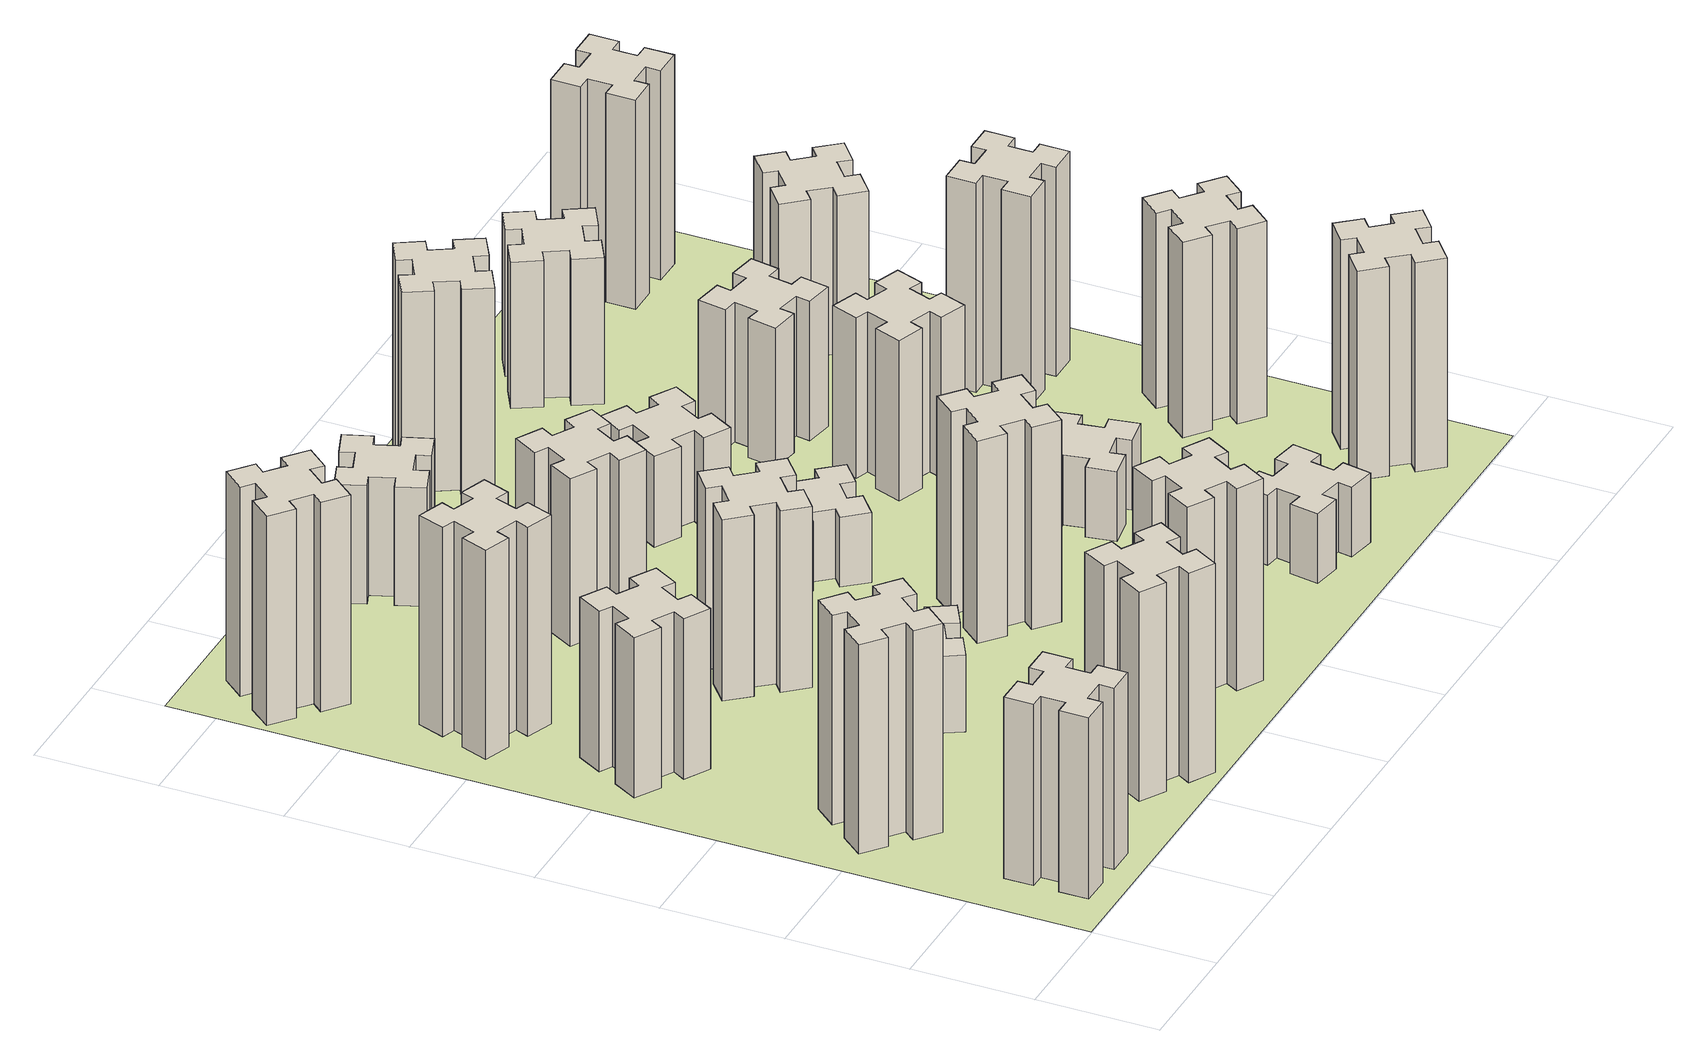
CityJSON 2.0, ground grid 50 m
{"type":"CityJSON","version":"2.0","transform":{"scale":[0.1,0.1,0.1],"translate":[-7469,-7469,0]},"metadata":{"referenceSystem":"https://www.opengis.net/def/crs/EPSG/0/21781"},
"CityObjects":{
"building1":{"type":"Building","attributes":{"class":"1000","function":"1000","usage":"1000","yearOfConstruction":2016,"roofType":"1000","measuredHeight":78,"storeysAboveGround":30,"storeysBelowGround":0},"geometry":[{"type":"Solid","lod":"1","boundaries":[[[[0,1,2,3,4,5,6,7,8,9,10,11,12,13,14,15,16,17,18,19]],[[17,16,20,21]],[[16,15,22,20]],[[15,14,23,22]],[[14,13,24,23]],[[13,12,25,24]],[[12,11,26,25]],[[11,10,27,26]],[[10,9,28,27]],[[9,8,29,28]],[[8,7,30,29]],[[7,6,31,30]],[[6,5,32,31]],[[5,4,33,32]],[[4,3,34,33]],[[3,2,35,34]],[[2,1,36,35]],[[1,0,37,36]],[[0,19,38,37]],[[19,18,39,38]],[[18,17,21,39]],[[24,25,26,27,28,29,30,31,32,33,34,35,36,37,38,39,21,20,22,23]]]]}]},
"building2":{"type":"Building","attributes":{"class":"1000","function":"1000","usage":"1000","yearOfConstruction":2016,"roofType":"1000","measuredHeight":90,"storeysAboveGround":30,"storeysBelowGround":0},"geometry":[{"type":"Solid","lod":"1","boundaries":[[[[40,41,42,43,44,45,46,47,48,49,50,51,52,53,54,55,56,57,58,59]],[[57,56,60,61]],[[56,55,62,60]],[[55,54,63,62]],[[54,53,64,63]],[[53,52,65,64]],[[52,51,66,65]],[[51,50,67,66]],[[50,49,68,67]],[[49,48,69,68]],[[48,47,70,69]],[[47,46,71,70]],[[46,45,72,71]],[[45,44,73,72]],[[44,43,74,73]],[[43,42,75,74]],[[42,41,76,75]],[[41,40,77,76]],[[40,59,78,77]],[[59,58,79,78]],[[58,57,61,79]],[[64,65,66,67,68,69,70,71,72,73,74,75,76,77,78,79,61,60,62,63]]]]}]},
"building3":{"type":"Building","attributes":{"class":"1000","function":"1000","usage":"1000","yearOfConstruction":2016,"roofType":"1000","measuredHeight":69,"storeysAboveGround":30,"storeysBelowGround":0},"geometry":[{"type":"Solid","lod":"1","boundaries":[[[[80,81,82,83,84,85,86,87,88,89,90,91,92,93,94,95,96,97,98,99]],[[97,96,100,101]],[[96,95,102,100]],[[95,94,103,102]],[[94,93,104,103]],[[93,92,105,104]],[[92,91,106,105]],[[91,90,107,106]],[[90,89,108,107]],[[89,88,109,108]],[[88,87,110,109]],[[87,86,111,110]],[[86,85,112,111]],[[85,84,113,112]],[[84,83,114,113]],[[83,82,115,114]],[[82,81,116,115]],[[81,80,117,116]],[[80,99,118,117]],[[99,98,119,118]],[[98,97,101,119]],[[104,105,106,107,108,109,110,111,112,113,114,115,116,117,118,119,101,100,102,103]]]]}]},
"building4":{"type":"Building","attributes":{"class":"1000","function":"1000","usage":"1000","yearOfConstruction":2016,"roofType":"1000","measuredHeight":90,"storeysAboveGround":30,"storeysBelowGround":0},"geometry":[{"type":"Solid","lod":"1","boundaries":[[[[120,121,122,123,124,125,126,127,128,129,130,131,132,133,134,135,136,137,138,139]],[[137,136,140,141]],[[136,135,142,140]],[[135,134,143,142]],[[134,133,144,143]],[[133,132,145,144]],[[132,131,146,145]],[[131,130,147,146]],[[130,129,148,147]],[[129,128,149,148]],[[128,127,150,149]],[[127,126,151,150]],[[126,125,152,151]],[[125,124,153,152]],[[124,123,154,153]],[[123,122,155,154]],[[122,121,156,155]],[[121,120,157,156]],[[120,139,158,157]],[[139,138,159,158]],[[138,137,141,159]],[[144,145,146,147,148,149,150,151,152,153,154,155,156,157,158,159,141,140,142,143]]]]}]},
"building5":{"type":"Building","attributes":{"class":"1000","function":"1000","usage":"1000","yearOfConstruction":2016,"roofType":"1000","measuredHeight":90,"storeysAboveGround":30,"storeysBelowGround":0},"geometry":[{"type":"Solid","lod":"1","boundaries":[[[[160,161,162,163,164,165,166,167,168,169,170,171,172,173,174,175,176,177,178,179]],[[177,176,180,181]],[[176,175,182,180]],[[175,174,183,182]],[[174,173,184,183]],[[173,172,185,184]],[[172,171,186,185]],[[171,170,187,186]],[[170,169,188,187]],[[169,168,189,188]],[[168,167,190,189]],[[167,166,191,190]],[[166,165,192,191]],[[165,164,193,192]],[[164,163,194,193]],[[163,162,195,194]],[[162,161,196,195]],[[161,160,197,196]],[[160,179,198,197]],[[179,178,199,198]],[[178,177,181,199]],[[184,185,186,187,188,189,190,191,192,193,194,195,196,197,198,199,181,180,182,183]]]]}]},
"building6":{"type":"Building","attributes":{"class":"1000","function":"1000","usage":"1000","yearOfConstruction":2016,"roofType":"1000","measuredHeight":90,"storeysAboveGround":30,"storeysBelowGround":0},"geometry":[{"type":"Solid","lod":"1","boundaries":[[[[200,201,202,203,204,205,206,207,208,209,210,211,212,213,214,215,216,217,218,219]],[[217,216,220,221]],[[216,215,222,220]],[[215,214,223,222]],[[214,213,224,223]],[[213,212,225,224]],[[212,211,226,225]],[[211,210,227,226]],[[210,209,228,227]],[[209,208,229,228]],[[208,207,230,229]],[[207,206,231,230]],[[206,205,232,231]],[[205,204,233,232]],[[204,203,234,233]],[[203,202,235,234]],[[202,201,236,235]],[[201,200,237,236]],[[200,219,238,237]],[[219,218,239,238]],[[218,217,221,239]],[[224,225,226,227,228,229,230,231,232,233,234,235,236,237,238,239,221,220,222,223]]]]}]},
"building7":{"type":"Building","attributes":{"class":"1000","function":"1000","usage":"1000","yearOfConstruction":2016,"roofType":"1000","measuredHeight":33,"storeysAboveGround":30,"storeysBelowGround":0},"geometry":[{"type":"Solid","lod":"1","boundaries":[[[[240,241,242,243,244,245,246,247,248,249,250,251,252,253,254,255,256,257,258,259]],[[257,256,260,261]],[[256,255,262,260]],[[255,254,263,262]],[[254,253,264,263]],[[253,252,265,264]],[[252,251,266,265]],[[251,250,267,266]],[[250,249,268,267]],[[249,248,269,268]],[[248,247,270,269]],[[247,246,271,270]],[[246,245,272,271]],[[245,244,273,272]],[[244,243,274,273]],[[243,242,275,274]],[[242,241,276,275]],[[241,240,277,276]],[[240,259,278,277]],[[259,258,279,278]],[[258,257,261,279]],[[264,265,266,267,268,269,270,271,272,273,274,275,276,277,278,279,261,260,262,263]]]]}]},
"building8":{"type":"Building","attributes":{"class":"1000","function":"1000","usage":"1000","yearOfConstruction":2016,"roofType":"1000","measuredHeight":78,"storeysAboveGround":30,"storeysBelowGround":0},"geometry":[{"type":"Solid","lod":"1","boundaries":[[[[280,281,282,283,284,285,286,287,288,289,290,291,292,293,294,295,296,297,298,299]],[[297,296,300,301]],[[296,295,302,300]],[[295,294,303,302]],[[294,293,304,303]],[[293,292,305,304]],[[292,291,306,305]],[[291,290,307,306]],[[290,289,308,307]],[[289,288,309,308]],[[288,287,310,309]],[[287,286,311,310]],[[286,285,312,311]],[[285,284,313,312]],[[284,283,314,313]],[[283,282,315,314]],[[282,281,316,315]],[[281,280,317,316]],[[280,299,318,317]],[[299,298,319,318]],[[298,297,301,319]],[[304,305,306,307,308,309,310,311,312,313,314,315,316,317,318,319,301,300,302,303]]]]}]},
"building9":{"type":"Building","attributes":{"class":"1000","function":"1000","usage":"1000","yearOfConstruction":2016,"roofType":"1000","measuredHeight":87,"storeysAboveGround":30,"storeysBelowGround":0},"geometry":[{"type":"Solid","lod":"1","boundaries":[[[[320,321,322,323,324,325,326,327,328,329,330,331,332,333,334,335,336,337,338,339]],[[337,336,340,341]],[[336,335,342,340]],[[335,334,343,342]],[[334,333,344,343]],[[333,332,345,344]],[[332,331,346,345]],[[331,330,347,346]],[[330,329,348,347]],[[329,328,349,348]],[[328,327,350,349]],[[327,326,351,350]],[[326,325,352,351]],[[325,324,353,352]],[[324,323,354,353]],[[323,322,355,354]],[[322,321,356,355]],[[321,320,357,356]],[[320,339,358,357]],[[339,338,359,358]],[[338,337,341,359]],[[344,345,346,347,348,349,350,351,352,353,354,355,356,357,358,359,341,340,342,343]]]]}]},
"building10":{"type":"Building","attributes":{"class":"1000","function":"1000","usage":"1000","yearOfConstruction":2016,"roofType":"1000","measuredHeight":72,"storeysAboveGround":30,"storeysBelowGround":0},"geometry":[{"type":"Solid","lod":"1","boundaries":[[[[360,361,362,363,364,365,366,367,368,369,370,371,372,373,374,375,376,377,378,379]],[[377,376,380,381]],[[376,375,382,380]],[[375,374,383,382]],[[374,373,384,383]],[[373,372,385,384]],[[372,371,386,385]],[[371,370,387,386]],[[370,369,388,387]],[[369,368,389,388]],[[368,367,390,389]],[[367,366,391,390]],[[366,365,392,391]],[[365,364,393,392]],[[364,363,394,393]],[[363,362,395,394]],[[362,361,396,395]],[[361,360,397,396]],[[360,379,398,397]],[[379,378,399,398]],[[378,377,381,399]],[[384,385,386,387,388,389,390,391,392,393,394,395,396,397,398,399,381,380,382,383]]]]}]},
"building11":{"type":"Building","attributes":{"class":"1000","function":"1000","usage":"1000","yearOfConstruction":2016,"roofType":"1000","measuredHeight":51,"storeysAboveGround":30,"storeysBelowGround":0},"geometry":[{"type":"Solid","lod":"1","boundaries":[[[[400,401,402,403,404,405,406,407,408,409,410,411,412,413,414,415,416,417,418,419]],[[417,416,420,421]],[[416,415,422,420]],[[415,414,423,422]],[[414,413,424,423]],[[413,412,425,424]],[[412,411,426,425]],[[411,410,427,426]],[[410,409,428,427]],[[409,408,429,428]],[[408,407,430,429]],[[407,406,431,430]],[[406,405,432,431]],[[405,404,433,432]],[[404,403,434,433]],[[403,402,435,434]],[[402,401,436,435]],[[401,400,437,436]],[[400,419,438,437]],[[419,418,439,438]],[[418,417,421,439]],[[424,425,426,427,428,429,430,431,432,433,434,435,436,437,438,439,421,420,422,423]]]]}]},
"building12":{"type":"Building","attributes":{"class":"1000","function":"1000","usage":"1000","yearOfConstruction":2016,"roofType":"1000","measuredHeight":87,"storeysAboveGround":30,"storeysBelowGround":0},"geometry":[{"type":"Solid","lod":"1","boundaries":[[[[440,441,442,443,444,445,446,447,448,449,450,451,452,453,454,455,456,457,458,459]],[[457,456,460,461]],[[456,455,462,460]],[[455,454,463,462]],[[454,453,464,463]],[[453,452,465,464]],[[452,451,466,465]],[[451,450,467,466]],[[450,449,468,467]],[[449,448,469,468]],[[448,447,470,469]],[[447,446,471,470]],[[446,445,472,471]],[[445,444,473,472]],[[444,443,474,473]],[[443,442,475,474]],[[442,441,476,475]],[[441,440,477,476]],[[440,459,478,477]],[[459,458,479,478]],[[458,457,461,479]],[[464,465,466,467,468,469,470,471,472,473,474,475,476,477,478,479,461,460,462,463]]]]}]},
"building13":{"type":"Building","attributes":{"class":"1000","function":"1000","usage":"1000","yearOfConstruction":2016,"roofType":"1000","measuredHeight":30,"storeysAboveGround":30,"storeysBelowGround":0},"geometry":[{"type":"Solid","lod":"1","boundaries":[[[[480,481,482,483,484,485,486,487,488,489,490,491,492,493,494,495,496,497,498,499]],[[497,496,500,501]],[[496,495,502,500]],[[495,494,503,502]],[[494,493,504,503]],[[493,492,505,504]],[[492,491,506,505]],[[491,490,507,506]],[[490,489,508,507]],[[489,488,509,508]],[[488,487,510,509]],[[487,486,511,510]],[[486,485,512,511]],[[485,484,513,512]],[[484,483,514,513]],[[483,482,515,514]],[[482,481,516,515]],[[481,480,517,516]],[[480,499,518,517]],[[499,498,519,518]],[[498,497,501,519]],[[504,505,506,507,508,509,510,511,512,513,514,515,516,517,518,519,501,500,502,503]]]]}]},
"building14":{"type":"Building","attributes":{"class":"1000","function":"1000","usage":"1000","yearOfConstruction":2016,"roofType":"1000","measuredHeight":39,"storeysAboveGround":30,"storeysBelowGround":0},"geometry":[{"type":"Solid","lod":"1","boundaries":[[[[520,521,522,523,524,525,526,527,528,529,530,531,532,533,534,535,536,537,538,539]],[[537,536,540,541]],[[536,535,542,540]],[[535,534,543,542]],[[534,533,544,543]],[[533,532,545,544]],[[532,531,546,545]],[[531,530,547,546]],[[530,529,548,547]],[[529,528,549,548]],[[528,527,550,549]],[[527,526,551,550]],[[526,525,552,551]],[[525,524,553,552]],[[524,523,554,553]],[[523,522,555,554]],[[522,521,556,555]],[[521,520,557,556]],[[520,539,558,557]],[[539,538,559,558]],[[538,537,541,559]],[[544,545,546,547,548,549,550,551,552,553,554,555,556,557,558,559,541,540,542,543]]]]}]},
"building15":{"type":"Building","attributes":{"class":"1000","function":"1000","usage":"1000","yearOfConstruction":2016,"roofType":"1000","measuredHeight":30,"storeysAboveGround":30,"storeysBelowGround":0},"geometry":[{"type":"Solid","lod":"1","boundaries":[[[[560,561,562,563,564,565,566,567,568,569,570,571,572,573,574,575,576,577,578,579]],[[577,576,580,581]],[[576,575,582,580]],[[575,574,583,582]],[[574,573,584,583]],[[573,572,585,584]],[[572,571,586,585]],[[571,570,587,586]],[[570,569,588,587]],[[569,568,589,588]],[[568,567,590,589]],[[567,566,591,590]],[[566,565,592,591]],[[565,564,593,592]],[[564,563,594,593]],[[563,562,595,594]],[[562,561,596,595]],[[561,560,597,596]],[[560,579,598,597]],[[579,578,599,598]],[[578,577,581,599]],[[584,585,586,587,588,589,590,591,592,593,594,595,596,597,598,599,581,580,582,583]]]]}]},
"building16":{"type":"Building","attributes":{"class":"1000","function":"1000","usage":"1000","yearOfConstruction":2016,"roofType":"1000","measuredHeight":90,"storeysAboveGround":30,"storeysBelowGround":0},"geometry":[{"type":"Solid","lod":"1","boundaries":[[[[600,601,602,603,604,605,606,607,608,609,610,611,612,613,614,615,616,617,618,619]],[[617,616,620,621]],[[616,615,622,620]],[[615,614,623,622]],[[614,613,624,623]],[[613,612,625,624]],[[612,611,626,625]],[[611,610,627,626]],[[610,609,628,627]],[[609,608,629,628]],[[608,607,630,629]],[[607,606,631,630]],[[606,605,632,631]],[[605,604,633,632]],[[604,603,634,633]],[[603,602,635,634]],[[602,601,636,635]],[[601,600,637,636]],[[600,619,638,637]],[[619,618,639,638]],[[618,617,621,639]],[[624,625,626,627,628,629,630,631,632,633,634,635,636,637,638,639,621,620,622,623]]]]}]},
"building17":{"type":"Building","attributes":{"class":"1000","function":"1000","usage":"1000","yearOfConstruction":2016,"roofType":"1000","measuredHeight":30,"storeysAboveGround":30,"storeysBelowGround":0},"geometry":[{"type":"Solid","lod":"1","boundaries":[[[[640,641,642,643,644,645,646,647,648,649,650,651,652,653,654,655,656,657,658,659]],[[657,656,660,661]],[[656,655,662,660]],[[655,654,663,662]],[[654,653,664,663]],[[653,652,665,664]],[[652,651,666,665]],[[651,650,667,666]],[[650,649,668,667]],[[649,648,669,668]],[[648,647,670,669]],[[647,646,671,670]],[[646,645,672,671]],[[645,644,673,672]],[[644,643,674,673]],[[643,642,675,674]],[[642,641,676,675]],[[641,640,677,676]],[[640,659,678,677]],[[659,658,679,678]],[[658,657,661,679]],[[664,665,666,667,668,669,670,671,672,673,674,675,676,677,678,679,661,660,662,663]]]]}]},
"building18":{"type":"Building","attributes":{"class":"1000","function":"1000","usage":"1000","yearOfConstruction":2016,"roofType":"1000","measuredHeight":69,"storeysAboveGround":30,"storeysBelowGround":0},"geometry":[{"type":"Solid","lod":"1","boundaries":[[[[680,681,682,683,684,685,686,687,688,689,690,691,692,693,694,695,696,697,698,699]],[[697,696,700,701]],[[696,695,702,700]],[[695,694,703,702]],[[694,693,704,703]],[[693,692,705,704]],[[692,691,706,705]],[[691,690,707,706]],[[690,689,708,707]],[[689,688,709,708]],[[688,687,710,709]],[[687,686,711,710]],[[686,685,712,711]],[[685,684,713,712]],[[684,683,714,713]],[[683,682,715,714]],[[682,681,716,715]],[[681,680,717,716]],[[680,699,718,717]],[[699,698,719,718]],[[698,697,701,719]],[[704,705,706,707,708,709,710,711,712,713,714,715,716,717,718,719,701,700,702,703]]]]}]},
"building19":{"type":"Building","attributes":{"class":"1000","function":"1000","usage":"1000","yearOfConstruction":2016,"roofType":"1000","measuredHeight":60,"storeysAboveGround":30,"storeysBelowGround":0},"geometry":[{"type":"Solid","lod":"1","boundaries":[[[[720,721,722,723,724,725,726,727,728,729,730,731,732,733,734,735,736,737,738,739]],[[737,736,740,741]],[[736,735,742,740]],[[735,734,743,742]],[[734,733,744,743]],[[733,732,745,744]],[[732,731,746,745]],[[731,730,747,746]],[[730,729,748,747]],[[729,728,749,748]],[[728,727,750,749]],[[727,726,751,750]],[[726,725,752,751]],[[725,724,753,752]],[[724,723,754,753]],[[723,722,755,754]],[[722,721,756,755]],[[721,720,757,756]],[[720,739,758,757]],[[739,738,759,758]],[[738,737,741,759]],[[744,745,746,747,748,749,750,751,752,753,754,755,756,757,758,759,741,740,742,743]]]]}]},
"building20":{"type":"Building","attributes":{"class":"1000","function":"1000","usage":"1000","yearOfConstruction":2016,"roofType":"1000","measuredHeight":90,"storeysAboveGround":30,"storeysBelowGround":0},"geometry":[{"type":"Solid","lod":"1","boundaries":[[[[760,761,762,763,764,765,766,767,768,769,770,771,772,773,774,775,776,777,778,779]],[[777,776,780,781]],[[776,775,782,780]],[[775,774,783,782]],[[774,773,784,783]],[[773,772,785,784]],[[772,771,786,785]],[[771,770,787,786]],[[770,769,788,787]],[[769,768,789,788]],[[768,767,790,789]],[[767,766,791,790]],[[766,765,792,791]],[[765,764,793,792]],[[764,763,794,793]],[[763,762,795,794]],[[762,761,796,795]],[[761,760,797,796]],[[760,779,798,797]],[[779,778,799,798]],[[778,777,781,799]],[[784,785,786,787,788,789,790,791,792,793,794,795,796,797,798,799,781,780,782,783]]]]}]},
"building21":{"type":"Building","attributes":{"class":"1000","function":"1000","usage":"1000","yearOfConstruction":2016,"roofType":"1000","measuredHeight":63,"storeysAboveGround":30,"storeysBelowGround":0},"geometry":[{"type":"Solid","lod":"1","boundaries":[[[[800,801,802,803,804,805,806,807,808,809,810,811,812,813,814,815,816,817,818,819]],[[817,816,820,821]],[[816,815,822,820]],[[815,814,823,822]],[[814,813,824,823]],[[813,812,825,824]],[[812,811,826,825]],[[811,810,827,826]],[[810,809,828,827]],[[809,808,829,828]],[[808,807,830,829]],[[807,806,831,830]],[[806,805,832,831]],[[805,804,833,832]],[[804,803,834,833]],[[803,802,835,834]],[[802,801,836,835]],[[801,800,837,836]],[[800,819,838,837]],[[819,818,839,838]],[[818,817,821,839]],[[824,825,826,827,828,829,830,831,832,833,834,835,836,837,838,839,821,820,822,823]]]]}]},
"building22":{"type":"Building","attributes":{"class":"1000","function":"1000","usage":"1000","yearOfConstruction":2016,"roofType":"1000","measuredHeight":84,"storeysAboveGround":30,"storeysBelowGround":0},"geometry":[{"type":"Solid","lod":"1","boundaries":[[[[840,841,842,843,844,845,846,847,848,849,850,851,852,853,854,855,856,857,858,859]],[[857,856,860,861]],[[856,855,862,860]],[[855,854,863,862]],[[854,853,864,863]],[[853,852,865,864]],[[852,851,866,865]],[[851,850,867,866]],[[850,849,868,867]],[[849,848,869,868]],[[848,847,870,869]],[[847,846,871,870]],[[846,845,872,871]],[[845,844,873,872]],[[844,843,874,873]],[[843,842,875,874]],[[842,841,876,875]],[[841,840,877,876]],[[840,859,878,877]],[[859,858,879,878]],[[858,857,861,879]],[[864,865,866,867,868,869,870,871,872,873,874,875,876,877,878,879,861,860,862,863]]]]}]},
"building23":{"type":"Building","attributes":{"class":"1000","function":"1000","usage":"1000","yearOfConstruction":2016,"roofType":"1000","measuredHeight":90,"storeysAboveGround":30,"storeysBelowGround":0},"geometry":[{"type":"Solid","lod":"1","boundaries":[[[[880,881,882,883,884,885,886,887,888,889,890,891,892,893,894,895,896,897,898,899]],[[897,896,900,901]],[[896,895,902,900]],[[895,894,903,902]],[[894,893,904,903]],[[893,892,905,904]],[[892,891,906,905]],[[891,890,907,906]],[[890,889,908,907]],[[889,888,909,908]],[[888,887,910,909]],[[887,886,911,910]],[[886,885,912,911]],[[885,884,913,912]],[[884,883,914,913]],[[883,882,915,914]],[[882,881,916,915]],[[881,880,917,916]],[[880,899,918,917]],[[899,898,919,918]],[[898,897,901,919]],[[904,905,906,907,908,909,910,911,912,913,914,915,916,917,918,919,901,900,902,903]]]]}]},
"building24":{"type":"Building","attributes":{"class":"1000","function":"1000","usage":"1000","yearOfConstruction":2016,"roofType":"1000","measuredHeight":72,"storeysAboveGround":30,"storeysBelowGround":0},"geometry":[{"type":"Solid","lod":"1","boundaries":[[[[920,921,922,923,924,925,926,927,928,929,930,931,932,933,934,935,936,937,938,939]],[[937,936,940,941]],[[936,935,942,940]],[[935,934,943,942]],[[934,933,944,943]],[[933,932,945,944]],[[932,931,946,945]],[[931,930,947,946]],[[930,929,948,947]],[[929,928,949,948]],[[928,927,950,949]],[[927,926,951,950]],[[926,925,952,951]],[[925,924,953,952]],[[924,923,954,953]],[[923,922,955,954]],[[922,921,956,955]],[[921,920,957,956]],[[920,939,958,957]],[[939,938,959,958]],[[938,937,941,959]],[[944,945,946,947,948,949,950,951,952,953,954,955,956,957,958,959,941,940,942,943]]]]}]},
"building25":{"type":"Building","attributes":{"class":"1000","function":"1000","usage":"1000","yearOfConstruction":2016,"roofType":"1000","measuredHeight":90,"storeysAboveGround":30,"storeysBelowGround":0},"geometry":[{"type":"Solid","lod":"1","boundaries":[[[[960,961,962,963,964,965,966,967,968,969,970,971,972,973,974,975,976,977,978,979]],[[977,976,980,981]],[[976,975,982,980]],[[975,974,983,982]],[[974,973,984,983]],[[973,972,985,984]],[[972,971,986,985]],[[971,970,987,986]],[[970,969,988,987]],[[969,968,989,988]],[[968,967,990,989]],[[967,966,991,990]],[[966,965,992,991]],[[965,964,993,992]],[[964,963,994,993]],[[963,962,995,994]],[[962,961,996,995]],[[961,960,997,996]],[[960,979,998,997]],[[979,978,999,998]],[[978,977,981,999]],[[984,985,986,987,988,989,990,991,992,993,994,995,996,997,998,999,981,980,982,983]]]]}]},
"landuse1":{"type":"LandUse","attributes":{"name":"plot1","function":"1010"},"geometry":[{"type":"MultiSurface","lod":"1","boundaries":[[[1000,1001,1002,1003]]]}]}
},
"vertices":[
[265,325,0],[265,225,0],[205,225,0],[205,105,0],[325,105,0],[325,165,0],[425,165,0],[425,105,0],[545,105,0],[545,225,0],[485,225,0],[485,325,0],[545,325,0],[545,445,0],[425,445,0],[425,385,0],[325,385,0],[325,445,0],[205,445,0],[205,325,0],[325,385,780],[325,445,780],[425,385,780],[425,445,780],[545,445,780],[545,325,780],[485,325,780],[485,225,780],[545,225,780],[545,105,780],[425,105,780],[425,165,780],[325,165,780],[325,105,780],[205,105,780],[205,225,780],[265,225,780],[265,325,780],[205,325,780],[205,445,780],
[484,1067,0],[408,1132,0],[446,1178,0],[354,1255,0],[277,1163,0],[323,1124,0],[259,1048,0],[213,1086,0],[136,994,0],[228,917,0],[266,963,0],[343,899,0],[304,853,0],[396,776,0],[473,868,0],[427,906,0],[492,983,0],[538,944,0],[615,1036,0],[523,1113,0],[492,983,900],[538,944,900],[427,906,900],[473,868,900],[396,776,900],[304,853,900],[343,899,900],[266,963,900],[228,917,900],[136,994,900],[213,1086,900],[259,1048,900],[323,1124,900],[277,1163,900],[354,1255,900],[446,1178,900],[408,1132,900],[484,1067,900],[523,1113,900],[615,1036,900],
[474,2026,0],[387,2076,0],[417,2128,0],[313,2188,0],[253,2084,0],[305,2054,0],[255,1967,0],[203,1997,0],[143,1893,0],[247,1833,0],[277,1885,0],[364,1835,0],[334,1783,0],[438,1723,0],[498,1827,0],[446,1857,0],[496,1944,0],[548,1914,0],[608,2018,0],[504,2078,0],[496,1944,690],[548,1914,690],[446,1857,690],[498,1827,690],[438,1723,690],[334,1783,690],[364,1835,690],[277,1885,690],[247,1833,690],[143,1893,690],[203,1997,690],[255,1967,690],[305,2054,690],[253,2084,690],[313,2188,690],[417,2128,690],[387,2076,690],[474,2026,690],[504,2078,690],[608,2018,690],
[289,2680,0],[255,2586,0],[199,2607,0],[157,2494,0],[270,2453,0],[291,2509,0],[385,2475,0],[364,2419,0],[477,2377,0],[518,2490,0],[462,2511,0],[496,2605,0],[552,2584,0],[593,2697,0],[480,2738,0],[460,2682,0],[366,2716,0],[387,2772,0],[274,2813,0],[233,2700,0],[366,2716,900],[387,2772,900],[460,2682,900],[480,2738,900],[593,2697,900],[552,2584,900],[496,2605,900],[462,2511,900],[518,2490,900],[477,2377,900],[364,2419,900],[385,2475,900],[291,2509,900],[270,2453,900],[157,2494,900],[199,2607,900],[255,2586,900],[289,2680,900],[233,2700,900],[274,2813,900],
[1214,346,0],[1127,396,0],[1157,448,0],[1053,508,0],[993,404,0],[1045,374,0],[995,287,0],[943,317,0],[883,213,0],[987,153,0],[1017,205,0],[1104,155,0],[1074,103,0],[1178,43,0],[1238,147,0],[1186,177,0],[1236,264,0],[1288,234,0],[1348,338,0],[1244,398,0],[1236,264,900],[1288,234,900],[1186,177,900],[1238,147,900],[1178,43,900],[1074,103,900],[1104,155,900],[1017,205,900],[987,153,900],[883,213,900],[943,317,900],[995,287,900],[1045,374,900],[993,404,900],[1053,508,900],[1157,448,900],[1127,396,900],[1214,346,900],[1244,398,900],[1348,338,900],
[384,3387,0],[308,3452,0],[346,3498,0],[254,3575,0],[177,3483,0],[223,3444,0],[159,3368,0],[113,3406,0],[36,3314,0],[128,3237,0],[166,3283,0],[243,3219,0],[204,3173,0],[296,3096,0],[373,3188,0],[327,3226,0],[392,3303,0],[438,3264,0],[515,3356,0],[423,3433,0],[392,3303,900],[438,3264,900],[327,3226,900],[373,3188,900],[296,3096,900],[204,3173,900],[243,3219,900],[166,3283,900],[128,3237,900],[36,3314,900],[113,3406,900],[159,3368,900],[223,3444,900],[177,3483,900],[254,3575,900],[346,3498,900],[308,3452,900],[384,3387,900],[423,3433,900],[515,3356,900],
[1236,1227,0],[1186,1314,0],[1238,1344,0],[1178,1448,0],[1074,1388,0],[1104,1336,0],[1017,1286,0],[987,1338,0],[883,1278,0],[943,1174,0],[995,1204,0],[1045,1117,0],[993,1087,0],[1053,983,0],[1157,1043,0],[1127,1095,0],[1214,1145,0],[1244,1093,0],[1348,1153,0],[1288,1257,0],[1214,1145,330],[1244,1093,330],[1127,1095,330],[1157,1043,330],[1053,983,330],[993,1087,330],[1045,1117,330],[995,1204,330],[943,1174,330],[883,1278,330],[987,1338,330],[1017,1286,330],[1104,1336,330],[1074,1388,330],[1178,1448,330],[1238,1344,330],[1186,1314,330],[1236,1227,330],[1288,1257,330],[1348,1153,330],
[1083,1972,0],[1006,1907,0],[968,1953,0],[876,1876,0],[953,1784,0],[999,1823,0],[1063,1746,0],[1017,1708,0],[1094,1616,0],[1186,1693,0],[1148,1739,0],[1224,1803,0],[1263,1757,0],[1355,1834,0],[1278,1926,0],[1232,1888,0],[1167,1964,0],[1213,2003,0],[1136,2095,0],[1044,2018,0],[1167,1964,780],[1213,2003,780],[1232,1888,780],[1278,1926,780],[1355,1834,780],[1263,1757,780],[1224,1803,780],[1148,1739,780],[1186,1693,780],[1094,1616,780],[1017,1708,780],[1063,1746,780],[999,1823,780],[953,1784,780],[876,1876,780],[968,1953,780],[1006,1907,780],[1083,1972,780],[1044,2018,780],[1136,2095,780],
[1657,305,0],[1744,255,0],[1714,203,0],[1818,143,0],[1878,247,0],[1826,277,0],[1876,364,0],[1928,334,0],[1988,438,0],[1884,498,0],[1854,446,0],[1767,496,0],[1797,548,0],[1693,608,0],[1633,504,0],[1685,474,0],[1635,387,0],[1583,417,0],[1523,313,0],[1627,253,0],[1635,387,870],[1583,417,870],[1685,474,870],[1633,504,870],[1693,608,870],[1797,548,870],[1767,496,870],[1854,446,870],[1884,498,870],[1988,438,870],[1928,334,870],[1876,364,870],[1826,277,870],[1878,247,870],[1818,143,870],[1714,203,870],[1744,255,870],[1657,305,870],[1627,253,870],[1523,313,870],
[1314,2666,0],[1227,2716,0],[1257,2768,0],[1153,2828,0],[1093,2724,0],[1145,2694,0],[1095,2607,0],[1043,2637,0],[983,2533,0],[1087,2473,0],[1117,2525,0],[1204,2475,0],[1174,2423,0],[1278,2363,0],[1338,2467,0],[1286,2497,0],[1336,2584,0],[1388,2554,0],[1448,2658,0],[1344,2718,0],[1336,2584,720],[1388,2554,720],[1286,2497,720],[1338,2467,720],[1278,2363,720],[1174,2423,720],[1204,2475,720],[1117,2525,720],[1087,2473,720],[983,2533,720],[1043,2637,720],[1095,2607,720],[1145,2694,720],[1093,2724,720],[1153,2828,720],[1257,2768,720],[1227,2716,720],[1314,2666,720],[1344,2718,720],[1448,2658,720],
[1125,3456,0],[1031,3422,0],[1010,3478,0],[897,3437,0],[939,3324,0],[995,3345,0],[1029,3251,0],[973,3230,0],[1014,3117,0],[1127,3159,0],[1106,3215,0],[1200,3249,0],[1220,3193,0],[1333,3234,0],[1292,3347,0],[1236,3326,0],[1202,3420,0],[1258,3440,0],[1217,3553,0],[1104,3512,0],[1202,3420,510],[1258,3440,510],[1236,3326,510],[1292,3347,510],[1333,3234,510],[1220,3193,510],[1200,3249,510],[1106,3215,510],[1127,3159,510],[1014,3117,510],[973,3230,510],[1029,3251,510],[995,3345,510],[939,3324,510],[897,3437,510],[1010,3478,510],[1031,3422,510],[1125,3456,510],[1104,3512,510],[1217,3553,510],
[1746,1163,0],[1823,1099,0],[1784,1053,0],[1876,976,0],[1953,1068,0],[1907,1106,0],[1972,1183,0],[2018,1144,0],[2095,1236,0],[2003,1313,0],[1964,1267,0],[1888,1332,0],[1926,1378,0],[1834,1455,0],[1757,1363,0],[1803,1324,0],[1739,1248,0],[1693,1286,0],[1616,1194,0],[1708,1117,0],[1739,1248,870],[1693,1286,870],[1803,1324,870],[1757,1363,870],[1834,1455,870],[1926,1378,870],[1888,1332,870],[1964,1267,870],[2003,1313,870],[2095,1236,870],[2018,1144,870],[1972,1183,870],[1907,1106,870],[1953,1068,870],[1876,976,870],[1784,1053,870],[1823,1099,870],[1746,1163,870],[1708,1117,870],[1616,1194,870],
[1972,1988,0],[1907,2064,0],[1953,2103,0],[1876,2195,0],[1784,2118,0],[1823,2072,0],[1746,2007,0],[1708,2053,0],[1616,1976,0],[1693,1884,0],[1739,1923,0],[1803,1846,0],[1757,1808,0],[1834,1716,0],[1926,1793,0],[1888,1839,0],[1964,1903,0],[2003,1857,0],[2095,1934,0],[2018,2026,0],[1964,1903,300],[2003,1857,300],[1888,1839,300],[1926,1793,300],[1834,1716,300],[1757,1808,300],[1803,1846,300],[1739,1923,300],[1693,1884,300],[1616,1976,300],[1708,2053,300],[1746,2007,300],[1823,2072,300],[1784,2118,300],[1876,2195,300],[1953,2103,300],[1907,2064,300],[1972,1988,300],[2018,2026,300],[2095,1934,300],
[2026,2497,0],[2076,2584,0],[2128,2554,0],[2188,2658,0],[2084,2718,0],[2054,2666,0],[1967,2716,0],[1997,2768,0],[1893,2828,0],[1833,2724,0],[1885,2694,0],[1835,2607,0],[1783,2637,0],[1723,2533,0],[1827,2473,0],[1857,2525,0],[1944,2475,0],[1914,2423,0],[2018,2363,0],[2078,2467,0],[1944,2475,390],[1914,2423,390],[1857,2525,390],[1827,2473,390],[1723,2533,390],[1783,2637,390],[1835,2607,390],[1885,2694,390],[1833,2724,390],[1893,2828,390],[1997,2768,390],[1967,2716,390],[2054,2666,390],[2084,2718,390],[2188,2658,390],[2128,2554,390],[2076,2584,390],[2026,2497,390],[2078,2467,390],[2018,2363,390],
[2596,444,0],[2578,345,0],[2519,356,0],[2498,237,0],[2617,217,0],[2627,276,0],[2725,258,0],[2715,199,0],[2833,178,0],[2854,297,0],[2795,307,0],[2812,405,0],[2871,395,0],[2892,513,0],[2774,534,0],[2764,475,0],[2665,492,0],[2676,551,0],[2557,572,0],[2537,454,0],[2665,492,300],[2676,551,300],[2764,475,300],[2774,534,300],[2892,513,300],[2871,395,300],[2812,405,300],[2795,307,300],[2854,297,300],[2833,178,300],[2715,199,300],[2725,258,300],[2627,276,300],[2617,217,300],[2498,237,300],[2519,356,300],[2578,345,300],[2596,444,300],[2537,454,300],[2557,572,300],
[1844,3556,0],[1757,3506,0],[1727,3558,0],[1623,3498,0],[1683,3394,0],[1735,3424,0],[1785,3337,0],[1733,3307,0],[1793,3203,0],[1897,3263,0],[1867,3315,0],[1954,3365,0],[1984,3313,0],[2088,3373,0],[2028,3477,0],[1976,3447,0],[1926,3534,0],[1978,3564,0],[1918,3668,0],[1814,3608,0],[1926,3534,900],[1978,3564,900],[1976,3447,900],[2028,3477,900],[2088,3373,900],[1984,3313,900],[1954,3365,900],[1867,3315,900],[1897,3263,900],[1793,3203,900],[1733,3307,900],[1785,3337,900],[1735,3424,900],[1683,3394,900],[1623,3498,900],[1727,3558,900],[1757,3506,900],[1844,3556,900],[1814,3608,900],[1918,3668,900],
[2625,1332,0],[2527,1315,0],[2517,1374,0],[2398,1353,0],[2419,1235,0],[2478,1245,0],[2496,1147,0],[2437,1137,0],[2457,1018,0],[2576,1039,0],[2565,1098,0],[2664,1116,0],[2674,1057,0],[2792,1077,0],[2771,1196,0],[2712,1185,0],[2695,1284,0],[2754,1294,0],[2733,1412,0],[2615,1391,0],[2695,1284,300],[2754,1294,300],[2712,1185,300],[2771,1196,300],[2792,1077,300],[2674,1057,300],[2664,1116,300],[2565,1098,300],[2576,1039,300],[2457,1018,300],[2437,1137,300],[2496,1147,300],[2478,1245,300],[2419,1235,300],[2398,1353,300],[2517,1374,300],[2527,1315,300],[2625,1332,300],[2615,1391,300],[2733,1412,300],
[2682,1871,0],[2716,1965,0],[2772,1944,0],[2813,2057,0],[2700,2098,0],[2680,2042,0],[2586,2076,0],[2607,2132,0],[2494,2173,0],[2453,2060,0],[2509,2040,0],[2475,1946,0],[2419,1967,0],[2377,1854,0],[2490,1813,0],[2511,1869,0],[2605,1835,0],[2584,1779,0],[2697,1737,0],[2738,1850,0],[2605,1835,690],[2584,1779,690],[2511,1869,690],[2490,1813,690],[2377,1854,690],[2419,1967,690],[2475,1946,690],[2509,2040,690],[2453,2060,690],[2494,2173,690],[2607,2132,690],[2586,2076,690],[2680,2042,690],[2700,2098,690],[2813,2057,690],[2772,1944,690],[2716,1965,690],[2682,1871,690],[2738,1850,690],[2697,1737,690],
[2496,2564,0],[2478,2465,0],[2419,2476,0],[2398,2357,0],[2517,2337,0],[2527,2396,0],[2625,2378,0],[2615,2319,0],[2733,2298,0],[2754,2417,0],[2695,2427,0],[2712,2525,0],[2771,2515,0],[2792,2633,0],[2674,2654,0],[2664,2595,0],[2565,2612,0],[2576,2671,0],[2457,2692,0],[2437,2574,0],[2565,2612,600],[2576,2671,600],[2664,2595,600],[2674,2654,600],[2792,2633,600],[2771,2515,600],[2712,2525,600],[2695,2427,600],[2754,2417,600],[2733,2298,600],[2615,2319,600],[2625,2378,600],[2527,2396,600],[2517,2337,600],[2398,2357,600],[2419,2476,600],[2478,2465,600],[2496,2564,600],[2437,2574,600],[2457,2692,600],
[3468,259,0],[3544,323,0],[3583,277,0],[3675,354,0],[3598,446,0],[3552,408,0],[3487,484,0],[3533,523,0],[3456,615,0],[3364,538,0],[3403,492,0],[3326,427,0],[3288,473,0],[3196,396,0],[3273,304,0],[3319,343,0],[3383,266,0],[3337,228,0],[3414,136,0],[3506,213,0],[3383,266,900],[3337,228,900],[3319,343,900],[3273,304,900],[3196,396,900],[3288,473,900],[3326,427,900],[3403,492,900],[3364,538,900],[3456,615,900],[3533,523,900],[3487,484,900],[3552,408,900],[3598,446,900],[3675,354,900],[3583,277,900],[3544,323,900],[3468,259,900],[3506,213,900],[3414,136,900],
[2716,3347,0],[2666,3434,0],[2718,3464,0],[2658,3568,0],[2554,3508,0],[2584,3456,0],[2497,3406,0],[2467,3458,0],[2363,3398,0],[2423,3294,0],[2475,3324,0],[2525,3237,0],[2473,3207,0],[2533,3103,0],[2637,3163,0],[2607,3215,0],[2694,3265,0],[2724,3213,0],[2828,3273,0],[2768,3377,0],[2694,3265,630],[2724,3213,630],[2607,3215,630],[2637,3163,630],[2533,3103,630],[2473,3207,630],[2525,3237,630],[2475,3324,630],[2423,3294,630],[2363,3398,630],[2467,3458,630],[2497,3406,630],[2584,3456,630],[2554,3508,630],[2658,3568,630],[2718,3464,630],[2666,3434,630],[2716,3347,630],[2768,3377,630],[2828,3273,630],
[3487,1006,0],[3552,1083,0],[3598,1044,0],[3675,1136,0],[3583,1213,0],[3544,1167,0],[3468,1232,0],[3506,1278,0],[3414,1355,0],[3337,1263,0],[3383,1224,0],[3319,1148,0],[3273,1186,0],[3196,1094,0],[3288,1017,0],[3326,1063,0],[3403,999,0],[3364,953,0],[3456,876,0],[3533,968,0],[3403,999,840],[3364,953,840],[3326,1063,840],[3288,1017,840],[3196,1094,840],[3273,1186,840],[3319,1148,840],[3383,1224,840],[3337,1263,840],[3414,1355,840],[3506,1278,840],[3468,1232,840],[3544,1167,840],[3583,1213,840],[3675,1136,840],[3598,1044,840],[3552,1083,840],[3487,1006,840],[3533,968,840],[3456,876,840],
[3445,1805,0],[3445,1905,0],[3505,1905,0],[3505,2025,0],[3385,2025,0],[3385,1965,0],[3285,1965,0],[3285,2025,0],[3165,2025,0],[3165,1905,0],[3225,1905,0],[3225,1805,0],[3165,1805,0],[3165,1685,0],[3285,1685,0],[3285,1745,0],[3385,1745,0],[3385,1685,0],[3505,1685,0],[3505,1805,0],[3385,1745,900],[3385,1685,900],[3285,1745,900],[3285,1685,900],[3165,1685,900],[3165,1805,900],[3225,1805,900],[3225,1905,900],[3165,1905,900],[3165,2025,900],[3285,2025,900],[3285,1965,900],[3385,1965,900],[3385,2025,900],[3505,2025,900],[3505,1905,900],[3445,1905,900],[3445,1805,900],[3505,1805,900],[3505,1685,900],
[3119,2563,0],[3183,2486,0],[3137,2448,0],[3214,2356,0],[3306,2433,0],[3268,2479,0],[3344,2543,0],[3383,2497,0],[3475,2574,0],[3398,2666,0],[3352,2628,0],[3287,2704,0],[3333,2743,0],[3256,2835,0],[3164,2758,0],[3203,2712,0],[3126,2647,0],[3088,2693,0],[2996,2616,0],[3073,2524,0],[3126,2647,720],[3088,2693,720],[3203,2712,720],[3164,2758,720],[3256,2835,720],[3333,2743,720],[3287,2704,720],[3352,2628,720],[3398,2666,720],[3475,2574,720],[3383,2497,720],[3344,2543,720],[3268,2479,720],[3306,2433,720],[3214,2356,720],[3137,2448,720],[3183,2486,720],[3119,2563,720],[3073,2524,720],[2996,2616,720],
[3285,3325,0],[3385,3325,0],[3385,3265,0],[3505,3265,0],[3505,3385,0],[3445,3385,0],[3445,3485,0],[3505,3485,0],[3505,3605,0],[3385,3605,0],[3385,3545,0],[3285,3545,0],[3285,3605,0],[3165,3605,0],[3165,3485,0],[3225,3485,0],[3225,3385,0],[3165,3385,0],[3165,3265,0],[3285,3265,0],[3225,3385,900],[3165,3385,900],[3225,3485,900],[3165,3485,900],[3165,3605,900],[3285,3605,900],[3285,3545,900],[3385,3545,900],[3385,3605,900],[3505,3605,900],[3505,3485,900],[3445,3485,900],[3445,3385,900],[3505,3385,900],[3505,3265,900],[3385,3265,900],[3385,3325,900],[3285,3325,900],[3285,3265,900],[3165,3265,900],
[5,3705,0],[3705,3705,0],[3705,5,0],[5,5,0]
]}
